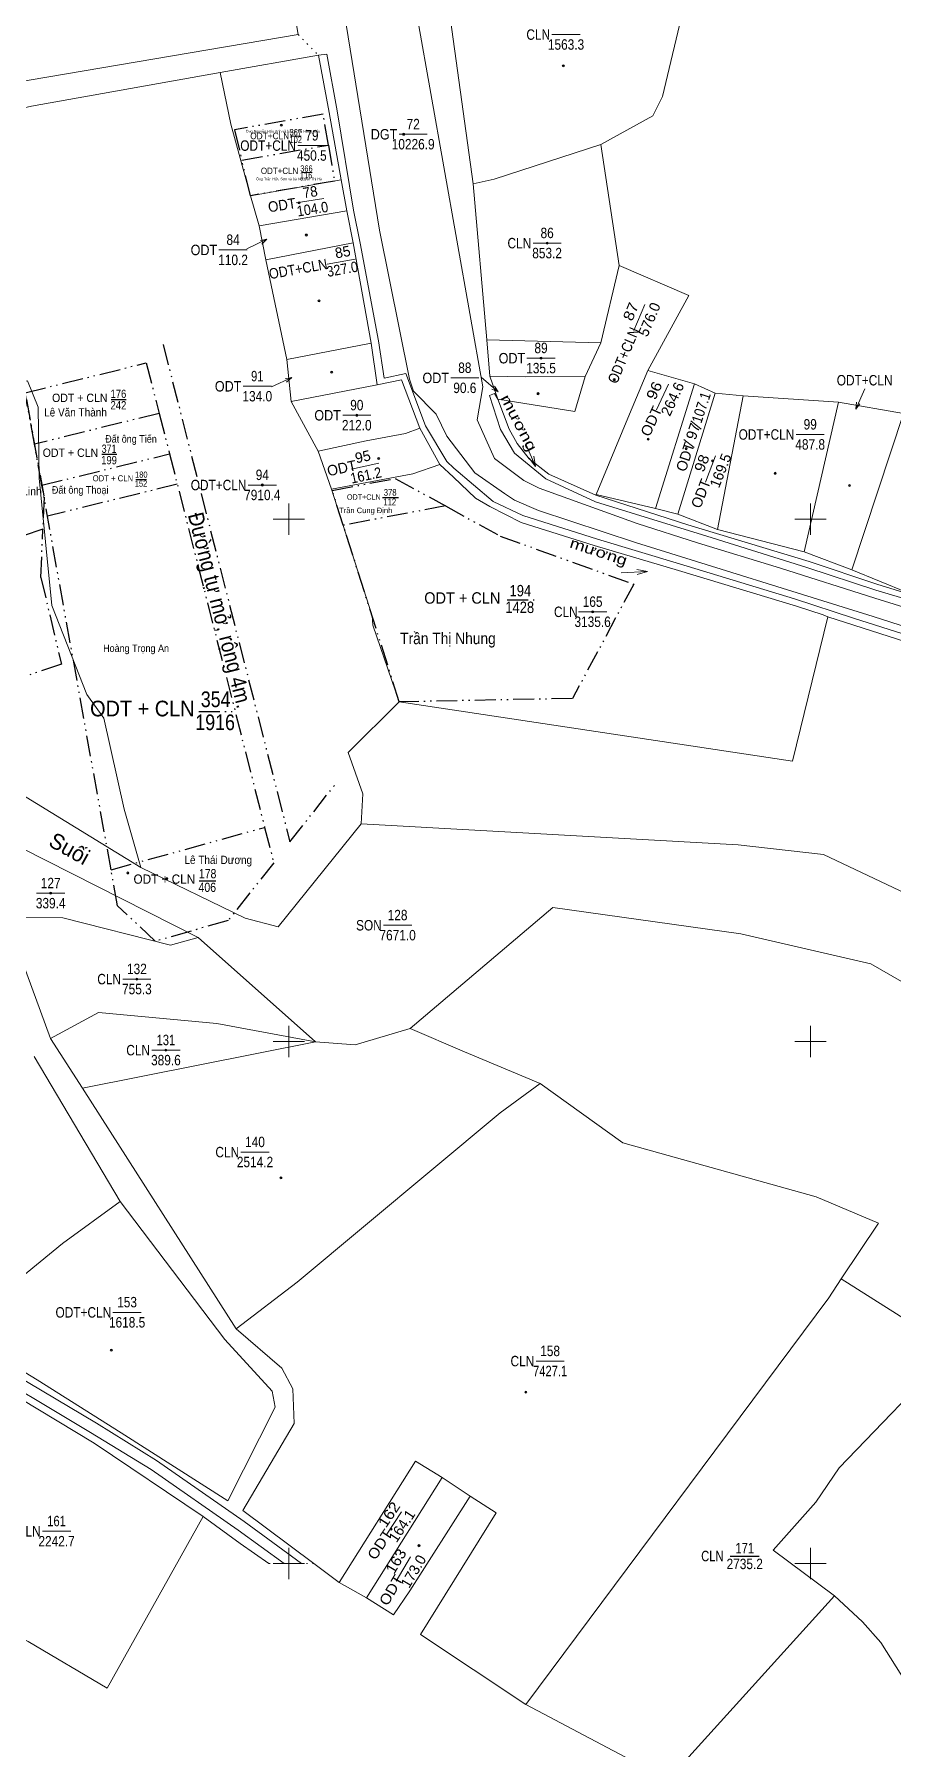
# Model space of a CAD drawing. Header units: metres. Extents: x 551390 to 552118, y 1837759 to 1838646.
# Drawn here: x 551651.2 to 551815.7, y 1837964.5 to 1838292.8 of the extents above; entities that cross this region are included whole.
import ezdxf
from ezdxf.enums import TextEntityAlignment as Align

# ---------------------------------------------------------------- set-up
doc = ezdxf.new("R2010")
doc.units = ezdxf.units.M
doc.header["$LTSCALE"] = 0.8
doc.header["$PDMODE"] = 32
doc.header["$PDSIZE"] = 0.4
doc.linetypes.add('DASH_DOUBLE_DOT', pattern=[9.2, 5, -1.2, 0.3, -1.2, 0.3, -1.2])
doc.linetypes.add('DOTTED', pattern=[1.5, 0.3, -1.2])
for name, color, linetype, lineweight in [('10', 7, 'Continuous', 13), ('13', 7, 'Continuous', 13), ('19', 7, 'Continuous', 13), ('2', 7, 'DASH_DOUBLE_DOT', 25), ('22', 7, 'Continuous', 13), ('23', 7, 'Continuous', 13), ('24', 7, 'DOTTED', 13), ('31', 7, 'Continuous', 13), ('52', 7, 'Continuous', 13), ('63', 7, 'Continuous', 13)]:
    doc.layers.add(name, color=color, linetype=linetype, lineweight=lineweight)
for name, color, linetype in [('17', 7, 'Continuous'), ('4', 7, 'Continuous'), ('48', 7, 'Continuous')]:
    doc.layers.add(name, color=color, linetype=linetype)

msp = doc.modelspace()

# ---------------------------------------------------------------- linework, layer by layer
at = {"layer": '10'}
for p, q in [((551763.31, 1838248.56), (551759.82, 1838271.74)), ((551694.3, 1838256.14), (551711.15, 1838259.07)), ((551695.62, 1838249.67), (551712.37, 1838252.89)), ((551759.78, 1838233.73), (551763.31, 1838248.56)), ((551715.78, 1838233.69), (551699.6, 1838230.57)), ((551759.78, 1838233.73), (551737.94, 1838234.33)), ((551756.81, 1838227.29), (551759.78, 1838233.73)), ((551716.94, 1838225.71), (551700.45, 1838222.53)), ((551768.83, 1838228.44), (551777.72, 1838225.91)), ((551777.72, 1838225.91), (551770.27, 1838202.01)), ((551777.72, 1838225.91), (551781.68, 1838224.15)), ((551774.53, 1838200.94), (551781.68, 1838224.15)), ((551781.68, 1838224.15), (551787.06, 1838223.6)), ((551782.17, 1838197.99), (551787.06, 1838223.6)), ((551787.06, 1838223.6), (551805.31, 1838222.38)), ((551798.76, 1838193.77), (551805.31, 1838222.38)), ((551817.79, 1838220.2), (551807.87, 1838190.28)), ((551758.87, 1838204.61), (551758.9, 1838204.69)), ((551660.45, 1838091.01), (551705.13, 1838099.9)), ((551805.87, 1838054.5), (551827.25, 1838040.95)), ((551714.87, 1837993.41), (551729.41, 1838016.51)), ((551734.78, 1838012.9), (551729.41, 1838016.51)), ((551804.57, 1837993.79), (551773.04, 1837958.96))]:
    msp.add_line(p, q, dxfattribs=at)
for points in [[(551785.23, 1838301.43), (551775.81, 1838298.6), (551771.63, 1838280.95), (551769.75, 1838277.2), (551759.82, 1838271.74)], [(551686.86, 1838285.55), (551688.93, 1838275.64), (551692.7, 1838261.93)], [(551759.82, 1838271.74), (551739.34, 1838265.11), (551735.35, 1838264.2)], [(551694.3, 1838256.14), (551692.7, 1838261.93), (551710.07, 1838264.97)], [(551694.3, 1838256.14), (551695.62, 1838249.67), (551699.6, 1838230.57), (551700.45, 1838222.53), (551705.64, 1838212.99), (551708.19, 1838205.72)], [(551763.31, 1838248.56), (551776.69, 1838242.85), (551768.83, 1838228.44)], [(551671.67, 1838133.29), (551668.43, 1838144.48), (551664.59, 1838161.9), (551661.31, 1838166.44), (551654.57, 1838183.45), (551652.19, 1838207.84), (551651.99, 1838221.45), (551649.95, 1838226.46), (551646.5, 1838226.28), (551643.94, 1838228.12)], [(551756.81, 1838227.29), (551745.44, 1838227.27), (551738.53, 1838227.36)], [(551740.06, 1838223), (551754.82, 1838220.64), (551756.81, 1838227.29)], [(551758.9, 1838204.69), (551764.97, 1838219.34), (551768.83, 1838228.44)], [(551805.31, 1838222.38), (551817.8, 1838220.22), (551817.79, 1838220.2)], [(551705.64, 1838212.99), (551714.84, 1838214.97), (551722.38, 1838216.41), (551725.09, 1838217.41)], [(551708.19, 1838205.72), (551723.79, 1838208.66), (551728.95, 1838210.48)], [(551721.18, 1838165.01), (551716.14, 1838179.69), (551716.01, 1838181.5), (551708.19, 1838205.72)], [(551803.3, 1838181.3), (551796.51, 1838153.66), (551721.18, 1838165.01)], [(551721.18, 1838165.01), (551711.4, 1838155.34), (551714.18, 1838147.37), (551713.9, 1838141.63)], [(551682.67, 1838119.9), (551677.35, 1838118.41), (551656.7, 1838123.65), (551645.01, 1838123.79)], [(551654.34, 1838100.56), (551663.54, 1838105.52), (551686.24, 1838103.42), (551705.13, 1838099.9)], [(551723.29, 1838102.44), (551733.66, 1838098.02), (551748.19, 1838091.92)], [(551689.94, 1838044.94), (551701.59, 1838053.87), (551740.49, 1838086.3), (551748.19, 1838091.92)], [(551748.19, 1838091.92), (551764.02, 1838080.58), (551801.08, 1838070.23), (551813.02, 1838065.2), (551805.87, 1838054.5)], [(551667.72, 1838069.36), (551656.66, 1838061.29), (551636.24, 1838044.6)], [(551805.87, 1838054.5), (551803.49, 1838050.86), (551745.43, 1837972.99)], [(551866.25, 1837996.89), (551825.77, 1837977.18), (551820.08, 1837974.37), (551813.45, 1837984.86), (551809.95, 1837988.84), (551804.57, 1837993.79), (551792.82, 1838002.58), (551801, 1838011.73), (551805.49, 1838018.31), (551827.25, 1838040.95)], [(551624.74, 1838018.61), (551620.2, 1838013.44), (551612.66, 1838008.83), (551623.49, 1837997.73), (551650.05, 1837985.1), (551665.21, 1837976.13), (551683.57, 1838008.98)], [(551709.66, 1837996.38), (551724.28, 1838019.62), (551729.41, 1838016.51)], [(551734.78, 1838012.9), (551723.21, 1837994.78), (551720.1, 1837990.16)], [(551734.78, 1838012.9), (551739.72, 1838009.69), (551725.26, 1837986.39)]]:
    msp.add_lwpolyline(points, dxfattribs=at)
at = {"layer": '13'}
for p, q in [((551750.43, 1838292.79), (551755.83, 1838292.79)), ((551701.72, 1838271.53), (551707.12, 1838271.53)), ((551721.14, 1838273.7), (551726.54, 1838273.7)), ((551701.39, 1838260.55), (551706.72, 1838261.38)), ((551686.63, 1838251.55), (551692.03, 1838251.55)), ((551695.81, 1838253.59), (551694.56, 1838253.35)), ((551746.8, 1838252.85), (551752.2, 1838252.85)), ((551707.38, 1838248.82), (551712.7, 1838249.77)), ((551766.13, 1838236.1), (551768.22, 1838241.08)), ((551745.64, 1838230.82), (551751.04, 1838230.82)), ((551691.27, 1838225.44), (551696.67, 1838225.44)), ((551700.57, 1838227.11), (551699.31, 1838226.89)), ((551731.04, 1838227.04), (551736.44, 1838227.04)), ((551740.13, 1838224.4), (551739.39, 1838225.44)), ((551770.47, 1838220.92), (551772.74, 1838225.82)), ((551808.63, 1838221.05), (551809.42, 1838222.05)), ((551710.33, 1838219.89), (551715.73, 1838219.89)), ((551779.01, 1838217.26), (551777.07, 1838218.83)), ((551797.21, 1838216.21), (551802.61, 1838216.21)), ((551777.65, 1838213.7), (551775.71, 1838215.27)), ((551779.83, 1838207.11), (551781.8, 1838212.14)), ((551711.99, 1838209.56), (551717.27, 1838210.69)), ((551692.23, 1838206.53), (551697.63, 1838206.53)), ((551755.52, 1838182.25), (551760.92, 1838182.25)), ((551651.68, 1838128.36), (551657.08, 1838128.36)), ((551718.16, 1838122.23), (551723.56, 1838122.23)), ((551668.2, 1838111.92), (551673.6, 1838111.92)), ((551673.76, 1838098.31), (551679.16, 1838098.31)), ((551690.84, 1838078.8), (551696.24, 1838078.8)), ((551666.32, 1838048.1), (551671.72, 1838048.1)), ((551747.39, 1838038.77), (551752.79, 1838038.77)), ((551718.64, 1838005.42), (551721.63, 1838009.92)), ((551652.81, 1838006.18), (551658.21, 1838006.18)), ((551720.58, 1837996.64), (551723.32, 1838001.29))]:
    msp.add_line(p, q, dxfattribs=at)
at = {"layer": '13', "lineweight": 25}
msp.add_line((551784.59, 1838001.44), (551790.15, 1838001.44), dxfattribs=at)
at = {"layer": '13'}
for points in [[(551691.94, 1838251.76), (551695.81, 1838253.59), (551694.84, 1838252.68)], [(551696.67, 1838225.34), (551700.57, 1838227.11), (551699.58, 1838226.21)], [(551736.86, 1838227.16), (551740.13, 1838224.4), (551738.89, 1838224.91)], [(551810.36, 1838224.97), (551808.63, 1838221.05), (551808.77, 1838222.38)]]:
    msp.add_lwpolyline(points, dxfattribs=at)
for p in [(551752.61, 1838286.82), (551698.57, 1838275.46), (551722.02, 1838273.7), (551701.97, 1838260.58), (551703.36, 1838254.4), (551749.5, 1838252.85), (551705.8, 1838241.8), (551748.34, 1838230.82), (551708.22, 1838228.15), (551762.37, 1838226.72), (551747.77, 1838224.02), (551713.03, 1838219.89), (551768.86, 1838215.31), (551776.13, 1838213.5), (551717.23, 1838211.6), (551781.18, 1838211.15), (551793.21, 1838208.78), (551694.93, 1838206.53), (551807.44, 1838206.43), (551758.22, 1838182.25), (551669.17, 1838132.25), (551676.65, 1838131.14), (551654.38, 1838128.36), (551670.9, 1838111.92), (551676.46, 1838098.31), (551698.5, 1838073.87), (551666.01, 1838040.88), (551745.42, 1838032.83), (551719.63, 1838006.6), (551724.95, 1838003.42)]:
    msp.add_point(p, dxfattribs=at)
at = {"layer": '19'}
for p, q in [((551747.3, 1838210.05), (551745.47, 1838214.26)), ((551768.72, 1838189.98), (551763.67, 1838189.7))]:
    msp.add_line(p, q, dxfattribs=at)
for points in [[(551746.96, 1838212.08), (551747.3, 1838210.05), (551746.04, 1838211.68)], [(551766.7, 1838190.37), (551768.72, 1838189.98), (551766.75, 1838189.37)]]:
    msp.add_lwpolyline(points, dxfattribs=at)
at = {"layer": '2'}
for p, q in [((551665.98, 1838222.92), (551668.86, 1838222.92)), ((551652.7, 1838206.48), (551677.15, 1838212.49)), ((551664.19, 1838212.41), (551667.07, 1838212.41)), ((551678.63, 1838206.68), (551653.77, 1838200.58)), ((551670.7, 1838207.61), (551672.77, 1838207.61)), ((551717.95, 1838204.15), (551721.01, 1838204.15)), ((551652.51, 1838188.81), (551652.87, 1838198.1)), ((551741.85, 1838184.54), (551747.04, 1838184.54)), ((551682.78, 1838163.17), (551689.52, 1838163.17)), ((551682.85, 1838130.72), (551686.04, 1838130.72))]:
    msp.add_line(p, q, dxfattribs=at)
for points in [[(551707.59, 1838271.64), (551706.58, 1838277.55), (551689.58, 1838274.55), (551691.02, 1838268.73)], [(551675.93, 1838233.43), (551700.22, 1838138.19), (551709.26, 1838149.66)], [(551675.17, 1838220.24), (551677.15, 1838212.49), (551695.38, 1838140.97)], [(551652.51, 1838188.81), (551656.43, 1838172.21), (551626.44, 1838162.26), (551620.13, 1838172.61), (551614.14, 1838191.7), (551612.85, 1838205.73), (551614.26, 1838207.51), (551619.29, 1838211.45), (551627.1, 1838215.21)], [(551665.95, 1838132.85), (551652.7, 1838206.48), (551651.28, 1838214.35)], [(551730.01, 1838202.52), (551740.5, 1838196.77), (551766.09, 1838187.56), (551754.37, 1838165.65), (551721.18, 1838165.01), (551710.45, 1838198.83)]]:
    msp.add_lwpolyline(points, dxfattribs=at)
for points in [[(551707.59, 1838271.64), (551708.76, 1838264.74), (551692.7, 1838261.93), (551691.02, 1838268.73)], [(551672.7, 1838229.93), (551675.17, 1838220.24), (551651.28, 1838214.35), (551649.5, 1838224.19)], [(551649.73, 1838222.9), (551653.11, 1838204.22), (551652.87, 1838198.1), (551641.51, 1838194.24), (551638.11, 1838219.9)], [(551720.42, 1838207.78), (551730.01, 1838202.52), (551710.45, 1838198.83), (551708.33, 1838205.5)], [(551695.38, 1838140.97), (551697.11, 1838134.19), (551688.37, 1838123.13), (551674.43, 1838119.18), (551667.19, 1838125.96), (551665.95, 1838132.85)]]:
    msp.add_lwpolyline(points, close=True, dxfattribs=at)
at = {"layer": '22'}
for points in [[(551849.46, 1838168.84), (551843.75, 1838170.89), (551832.29, 1838174.83), (551812.01, 1838181.33), (551766.46, 1838195.53), (551747.83, 1838201.63), (551743.27, 1838203.64), (551741.34, 1838204.93), (551735.63, 1838208.89), (551730.3, 1838215.9), (551728.23, 1838220.09), (551723.93, 1838224.51), (551723.16, 1838226.81), (551717.4, 1838255.33), (551711.03, 1838294.74), (551703.52, 1838331.4), (551691.77, 1838392.54), (551685.93, 1838416.09), (551677.66, 1838458.73), (551675.6, 1838492.29), (551675.75, 1838500)], [(551693.94, 1838500), (551693.87, 1838480.67), (551695.33, 1838465.34), (551701.06, 1838430.26), (551703.18, 1838418.82), (551707.98, 1838388.15), (551715.53, 1838344.6), (551722.24, 1838309.64), (551737.19, 1838225.34), (551736.07, 1838219.02), (551739.4, 1838211.61), (551745.03, 1838207.4), (551747.99, 1838205.91), (551766.76, 1838199.14), (551778.3, 1838195.46), (551794.2, 1838190.62), (551812.33, 1838184.84), (551832.87, 1838178.49), (551850.12, 1838172.28)], [(551619.96, 1838049.09), (551624.64, 1838046.66), (551638.5, 1838039.11), (551661.99, 1838025.1), (551673.63, 1838017.98), (551690.33, 1838006.4), (551699.11, 1838000)], [(551702.43, 1838000), (551691.47, 1838008.04), (551674.68, 1838019.71), (551663.18, 1838026.89), (551639.57, 1838040.84), (551625.31, 1838048.57), (551620.99, 1838050.81)]]:
    msp.add_lwpolyline(points, dxfattribs=at)
at = {"layer": '23'}
for p, q in [((551729.85, 1838303.71), (551735.35, 1838264.2)), ((551705.68, 1838288.83), (551686.86, 1838285.55)), ((551738.53, 1838227.36), (551740.06, 1838223)), ((551660.45, 1838091.01), (551654.34, 1838100.56)), ((551651.19, 1838097.1), (551667.72, 1838069.36)), ((551689.94, 1838044.94), (551660.45, 1838091.01)), ((551709.66, 1837996.38), (551704.82, 1838000)), ((551725.26, 1837986.39), (551745.43, 1837972.99))]:
    msp.add_line(p, q, dxfattribs=at)
for points in [[(551692.58, 1838345.46), (551701.82, 1838292.8), (551591.9, 1838274.17)], [(551643.94, 1838228.12), (551643.44, 1838230.01), (551645.19, 1838246.65), (551644.18, 1838275.15), (551644.73, 1838277.67), (551650.7, 1838279.07), (551686.86, 1838285.55)], [(551735.35, 1838264.2), (551737.94, 1838234.33), (551738.53, 1838227.36)], [(551758.9, 1838204.69), (551770.27, 1838202.01), (551774.53, 1838200.94)], [(551774.53, 1838200.94), (551782.17, 1838197.99), (551798.76, 1838193.77)], [(551798.76, 1838193.77), (551807.87, 1838190.28), (551818.52, 1838185.94), (551824.58, 1838184.24)], [(551654.34, 1838100.56), (551648.84, 1838115.57), (551645.01, 1838123.79)], [(551636.24, 1838044.6), (551651.77, 1838035.15), (551667.9, 1838025.02), (551688.32, 1838012.03), (551697.42, 1838029.93), (551696.83, 1838033.03), (551687.78, 1838042.93), (551667.72, 1838069.36)], [(551704.82, 1838000), (551691.2, 1838010.19), (551701.06, 1838026.82), (551700.76, 1838033.45), (551698.65, 1838037.39), (551689.94, 1838044.94)], [(551637.49, 1838037.69), (551648.56, 1838031.62), (551662.7, 1838023.03), (551683.57, 1838008.98)], [(551696.18, 1838000), (551690.69, 1838003.83), (551683.57, 1838008.98)], [(551709.66, 1837996.38), (551714.87, 1837993.41), (551720.1, 1837990.16)], [(551745.43, 1837972.99), (551764.39, 1837963.01), (551773.04, 1837958.96)]]:
    msp.add_lwpolyline(points, dxfattribs=at)
at = {"layer": '24'}
for p, q in [((551701.82, 1838292.8), (551705.68, 1838288.83)), ((551696.18, 1838000), (551704.82, 1838000))]:
    msp.add_line(p, q, dxfattribs=at)
at = {"layer": '31'}
for p, q in [((551725.09, 1838217.41), (551728.95, 1838210.48)), ((551705.13, 1838099.9), (551682.67, 1838119.9))]:
    msp.add_line(p, q, dxfattribs=at)
for points in [[(551833.76, 1838172.93), (551808.23, 1838181.04), (551796.91, 1838184.74), (551774.9, 1838191.46), (551759.16, 1838196.17), (551744.88, 1838200.67), (551739.19, 1838203.36), (551731.61, 1838209.73), (551730.31, 1838211.02), (551726.18, 1838217.86), (551722.44, 1838227.9), (551718.25, 1838227), (551717.2, 1838234.14), (551713.7, 1838252.85), (551712.4, 1838259.14), (551709.27, 1838278.18), (551707.27, 1838289.05), (551705.68, 1838288.83)], [(551705.68, 1838288.83), (551707.72, 1838277.85), (551710.07, 1838264.97)], [(551710.07, 1838264.97), (551711.15, 1838259.07), (551712.37, 1838252.89), (551715.78, 1838233.69), (551716.94, 1838225.71)], [(551716.94, 1838225.71), (551721.62, 1838226.7), (551725.09, 1838217.41)], [(551740.06, 1838223), (551739.4, 1838224.06), (551738.44, 1838223.67), (551740.57, 1838217.19), (551743.28, 1838212.64), (551749.23, 1838207.72), (551758.79, 1838203.29), (551780.13, 1838196.73), (551799.26, 1838190.74), (551812.5, 1838186.41), (551824.33, 1838182.88)], [(551758.87, 1838204.61), (551749.86, 1838208.59), (551746.06, 1838211.57), (551743.77, 1838214.48), (551742.25, 1838217.26), (551740.06, 1838223)], [(551671.67, 1838133.29), (551637.25, 1838154.36), (551631.9, 1838159.12), (551626.86, 1838168.42), (551621.41, 1838178.92), (551613.92, 1838201.38), (551617.15, 1838209.72)], [(551803.3, 1838181.3), (551802.38, 1838181.69), (551797.27, 1838183.36), (551774.66, 1838190.17), (551758.55, 1838194.93), (551744.56, 1838199.34), (551738.52, 1838202.41), (551735.77, 1838204.02), (551731.57, 1838208.06), (551728.95, 1838210.48)], [(552000, 1838054.4), (551994.18, 1838054.52), (551987.78, 1838056.22), (551979.08, 1838060.76), (551972.17, 1838066.95), (551965.6, 1838078.57), (551955.85, 1838100.14), (551950.36, 1838108.21), (551929.18, 1838126.32), (551911.3, 1838139.9), (551895.47, 1838151.53), (551885.48, 1838158.89), (551876.62, 1838163.92), (551861.82, 1838170.73), (551853.16, 1838173.93), (551826.34, 1838183.41), (551824.68, 1838183.84), (551812.68, 1838187.54), (551799.7, 1838191.9), (551776.45, 1838198.89), (551758.87, 1838204.61)], [(551920.3, 1838121.75), (551895.85, 1838140.22), (551888.16, 1838145.95), (551880.48, 1838151.02), (551866.51, 1838158.63), (551842.3, 1838168.63), (551818.24, 1838176.5), (551803.3, 1838181.3)], [(551713.9, 1838141.63), (551697.95, 1838121.93), (551691.63, 1838123.61), (551671.67, 1838133.29)], [(551713.9, 1838141.63), (551786.1, 1838137.6), (551802.48, 1838135.78), (551835.24, 1838120.24), (551858.75, 1838109.6), (551888.83, 1838086.92)], [(551638.08, 1838138.18), (551648.74, 1838137.07), (551682.67, 1838119.9)], [(551723.29, 1838102.44), (551750.57, 1838125.61), (551786.61, 1838120.58), (551811.52, 1838114.87), (551860.34, 1838086.78), (551901.68, 1838054.37)], [(551705.13, 1838099.9), (551712.73, 1838099.35), (551723.29, 1838102.44)]]:
    msp.add_lwpolyline(points, dxfattribs=at)
at = {"layer": '52'}
for p, q in [((551700.32, 1838273.31), (551702.37, 1838273.31)), ((551702.48, 1838266.41), (551704.5, 1838266.41))]:
    msp.add_line(p, q, dxfattribs=at)
at = {"layer": '63'}
for p, q in [((551700, 1838197), (551700, 1838203)), ((551800, 1838197), (551800, 1838203)), ((551697, 1838200), (551703, 1838200)), ((551797, 1838200), (551803, 1838200)), ((551700, 1838097), (551700, 1838103)), ((551800, 1838097), (551800, 1838103)), ((551697, 1838100), (551703, 1838100)), ((551797, 1838100), (551803, 1838100)), ((551700, 1837997), (551700, 1838003)), ((551800, 1837997), (551800, 1838003)), ((551697, 1838000), (551703, 1838000)), ((551797, 1838000), (551803, 1838000))]:
    msp.add_line(p, q, dxfattribs=at)

# ---------------------------------------------------------------- texts
at = {"layer": '13'}
for s, width, p in [('79', 0.85, (551704.43, 1838272.49)), ('72', 0.85, (551723.84, 1838274.65)), ('86', 0.85, (551749.51, 1838253.81)), ('84', 0.85, (551689.33, 1838252.51)), ('89', 0.85, (551748.34, 1838231.78)), ('88', 0.85, (551733.74, 1838227.99)), ('91', 0.8, (551693.97, 1838226.39)), ('90', 0.85, (551713.04, 1838220.84)), ('99', 0.85, (551799.92, 1838217.16)), ('94', 0.85, (551694.94, 1838207.49)), ('165', 0.85, (551758.22, 1838183.2)), ('127', 0.85, (551654.38, 1838129.31)), ('128', 0.85, (551720.85, 1838123.18)), ('132', 0.85, (551670.9, 1838112.87)), ('131', 0.8, (551676.46, 1838099.26)), ('140', 0.85, (551693.53, 1838079.74)), ('153', 0.85, (551669.02, 1838049.06)), ('158', 0.85, (551750.08, 1838039.72)), ('161', 0.8, (551655.51, 1838007.14)), ('171', 0.8, (551787.37, 1838001.95)), ('2735.2', 0.85, (551787.37, 1837998.93))]:
    msp.add_text(s, height=2, dxfattribs=dict(at, width=width)).set_placement(p, align=Align.CENTER)
for s, rotation, width, p in [('78', 8.788, 0.95, (551704.25, 1838261.66)), ('87', 67.227, 1.15, (551766.46, 1838239.35)), ('96', 65.202, 1.15, (551770.93, 1838224.2)), ('97', 71.934, 1.05, (551778.42, 1838216.51)), ('98', 68.662, 1.1, (551780.07, 1838210.35)), ('162', 56.402, 1.15, (551720.05, 1838008.83)), ('163', 59.525, 1.1, (551721.42, 1837999.95))]:
    msp.add_text(s, height=2, rotation=rotation, dxfattribs=dict(at, width=width)).set_placement(p, align=Align.CENTER)
for s, rotation, p in [('85', 10.114, (551710.51, 1838250.18)), ('95', 12.082, (551714.39, 1838210.98))]:
    msp.add_text(s, height=2, rotation=rotation, dxfattribs=at).set_placement(p, align=Align.CENTER)
at = {"layer": '13', "width": 0.8}
msp.add_text('CLN ', height=2, dxfattribs=at).set_placement((551783.9, 1838000.44), align=Align.RIGHT)
at = {"layer": '17', "width": 0.9}
for s, p in [('Ông Nguyễn Hữu Anh và bà Lê Thị Hồng Hiếu', (551691.77, 1838274.03)), ('Ông Trần Hữu Sơn và bà Nguyễn Thị Hà', (551693.76, 1838264.9))]:
    msp.add_text(s, height=0.502, dxfattribs=at).set_placement(p)
at = {"layer": '19'}
for rotation, width, p in [(297.501, 1.35, (551743.2, 1838217.99)), (341.711, 1.3, (551759.06, 1838192.83))]:
    msp.add_text('mương', height=2, rotation=rotation, dxfattribs=dict(at, width=width)).set_placement(p, align=Align.CENTER)
at = {"layer": '2'}
for s, height, width, p in [('CLN', 2, 0.85, (551750.08, 1838291.79)), ('DGT', 2, 0.9, (551720.8, 1838272.7)), ('ODT+CLN', 2, 0.85, (551701.38, 1838270.53)), ('ODT', 2, 0.9, (551686.28, 1838250.55)), ('CLN', 2, 0.85, (551746.46, 1838251.85)), ('ODT', 2, 0.9, (551745.3, 1838229.82)), ('ODT', 2, 0.9, (551690.92, 1838224.44)), ('ODT', 2, 0.9, (551730.7, 1838226.04)), ('ODT+CLN', 2, 0.85, (551815.68, 1838225.6)), ('ODT', 2, 0.9, (551709.98, 1838218.89)), ('ODT+CLN', 2, 0.85, (551796.87, 1838215.21)), ('ODT+CLN', 2, 0.85, (551691.89, 1838205.53)), ('Trần Cung Định', 1.05, 0.9, (551719.84, 1838201.15)), ('ODT+CLN', 1.05, 0.95, (551717.62, 1838203.71)), ('ODT + CLN', 2.187, 0.95, (551740.55, 1838183.81)), ('CLN', 2, 0.85, (551755.37, 1838181.25)), ('Trần Thị Nhung', 2.19, 0.9, (551739.66, 1838176.06)), ('SON', 2, 0.85, (551717.82, 1838121.23)), ('CLN', 2, 0.85, (551667.86, 1838110.92)), ('CLN', 2, 0.85, (551673.42, 1838097.31)), ('CLN', 2, 0.85, (551690.49, 1838077.79)), ('ODT+CLN', 2, 0.85, (551665.98, 1838047.1)), ('CLN', 2, 0.85, (551747.04, 1838037.77)), ('ODT+CLN', 2, 0.85, (551652.46, 1838005.18))]:
    msp.add_text(s, height=height, dxfattribs=dict(at, width=width)).set_placement(p, align=Align.RIGHT)
for s, rotation, width, p in [('ODT', 8.788, 0.95, (551701.5, 1838259.56)), ('ODT+CLN', 10.114, 0.9, (551707.53, 1838247.92)), ('ODT+CLN', 67.227, 0.9, (551767.25, 1838236.18)), ('ODT', 65.202, 1.05, (551771.62, 1838221.02)), ('ODT', 56.402, 1.1, (551720.03, 1838005.69)), ('ODT', 59.525, 1.1, (551722.07, 1837997.1))]:
    msp.add_text(s, height=2, rotation=rotation, dxfattribs=dict(at, width=width)).set_placement(p, align=Align.RIGHT)
for s, height, width, p in [('ODT + CLN', 1.594, 0.95, (551659.96, 1838222.43)), ('242', 1.594, 0.85, (551667.36, 1838221.01)), ('176', 1.594, 0.85, (551667.36, 1838223.2)), ('Lê Văn Thành', 1.59, 0.9, (551659.14, 1838219.66)), ('Đất ông Tiến', 1.435, 0.9, (551669.77, 1838214.65)), ('ODT + CLN', 1.594, 0.95, (551658.17, 1838211.92)), ('371', 1.59, 0.8, (551665.57, 1838212.69)), ('199', 1.59, 0.85, (551665.56, 1838210.5)), ('180', 1.162, 0.85, (551671.74, 1838207.95)), ('Ngô Thị Kiều Linh', 1.59, 0.95, (551644.67, 1838204.55)), ('Đất ông Thoại', 1.435, 0.9, (551660.03, 1838204.88)), ('ODT + CLN', 1.162, 0.95, (551666.3, 1838207.24)), ('152', 1.162, 0.85, (551671.69, 1838206.23)), ('378', 1.291, 0.85, (551719.43, 1838204.48)), ('112', 1.291, 0.85, (551719.35, 1838202.66)), ('194', 2.187, 0.85, (551744.38, 1838185.21)), ('1428', 2.187, 0.85, (551744.25, 1838182.02)), ('Hoàng Trọng An', 1.43, 0.9, (551670.74, 1838174.56)), ('354', 3, 0.85, (551685.99, 1838164)), ('ODT + CLN', 3, 0.95, (551671.94, 1838162.23)), ('1916', 3, 0.85, (551685.89, 1838159.59)), ('Lê Thái Dương', 1.59, 0.9, (551686.49, 1838133.95)), ('ODT + CLN', 1.771, 0.95, (551676.16, 1838130.18)), ('406', 1.771, 0.85, (551684.39, 1838128.61)), ('178', 1.771, 0.85, (551684.45, 1838131.22))]:
    msp.add_text(s, height=height, dxfattribs=dict(at, width=width)).set_placement(p, align=Align.CENTER)
for rotation, p in [(71.934, (551777.8, 1838214.3)), (12.082, (551713.11, 1838209.38)), (68.662, (551780.92, 1838207.16))]:
    msp.add_text('ODT', height=2, rotation=rotation, dxfattribs=at).set_placement(p, align=Align.RIGHT)
at = {"layer": '2', "width": 0.9}
msp.add_text('Đường tự mở, rộng 4m.', height=3, rotation=284.3, dxfattribs=at).set_placement((551685.39, 1838182.19), align=Align.CENTER)
at = {"layer": '4'}
for s, width, p in [('1563.3', 0.85, (551753.13, 1838289.89)), ('10226.9', 0.85, (551723.84, 1838270.8)), ('450.5', 0.85, (551704.42, 1838268.63)), ('853.2', 0.85, (551749.5, 1838249.95)), ('110.2', 0.85, (551689.33, 1838248.65)), ('135.5', 0.85, (551748.34, 1838227.92)), ('90.6', 0.85, (551733.74, 1838224.14)), ('134.0', 0.85, (551693.97, 1838222.54)), ('212.0', 0.85, (551713.03, 1838216.99)), ('487.8', 0.85, (551799.91, 1838213.31)), ('7910.4', 0.85, (551694.93, 1838203.63)), ('3135.6', 0.85, (551758.22, 1838179.35)), ('339.4', 0.85, (551654.38, 1838125.46)), ('7671.0', 0.85, (551720.86, 1838119.33)), ('755.3', 0.85, (551670.9, 1838109.02)), ('389.6', 0.85, (551676.46, 1838095.41)), ('2514.2', 0.85, (551693.53, 1838075.89)), ('1618.5', 0.85, (551669.02, 1838045.2)), ('7427.1', 0.8, (551750.08, 1838035.87)), ('2242.7', 0.85, (551655.51, 1838003.28))]:
    msp.add_text(s, height=2, dxfattribs=dict(at, width=width)).set_placement(p, align=Align.CENTER)
at = {"layer": '4', "width": 0.9}
for s, rotation, p in [('104.0', 8.788, (551704.7, 1838258.4)), ('327.0', 10.114, (551710.44, 1838246.9)), ('107.1', 71.934, (551779.98, 1838221.07)), ('161.2', 12.082, (551715, 1838207.42))]:
    msp.add_text(s, height=2, rotation=rotation, dxfattribs=at).set_placement(p, align=Align.CENTER)
at = {"layer": '4'}
for s, rotation, p in [('576.0', 67.227, (551770.01, 1838237.85)), ('264.6', 65.202, (551774.43, 1838222.58)), ('169.5', 68.662, (551783.66, 1838208.94)), ('164.1', 56.402, (551722.51, 1838006.66)), ('173.0', 59.525, (551724.75, 1837998))]:
    msp.add_text(s, height=2, rotation=rotation, dxfattribs=at).set_placement(p, align=Align.CENTER)
at = {"layer": '48'}
msp.add_text('Suối', height=3, rotation=330.834, dxfattribs=at).set_placement((551657.25, 1838135.6), align=Align.CENTER)
at = {"layer": '52'}
for s, height, width, p in [('367', 1.25, 0.85, (551701.34, 1838273.47)), ('ODT+CLN', 1.25, 0.95, (551696.35, 1838272.75)), ('102', 1.25, 0.85, (551701.34, 1838272.03)), ('ODT+CLN', 1.2, 0.95, (551698.24, 1838266.1)), ('116', 1.2, 0.85, (551703.32, 1838265.25)), ('366', 1.2, 0.85, (551703.39, 1838266.54))]:
    msp.add_text(s, height=height, dxfattribs=dict(at, width=width)).set_placement(p, align=Align.CENTER)

doc.saveas('drawing.dxf')
